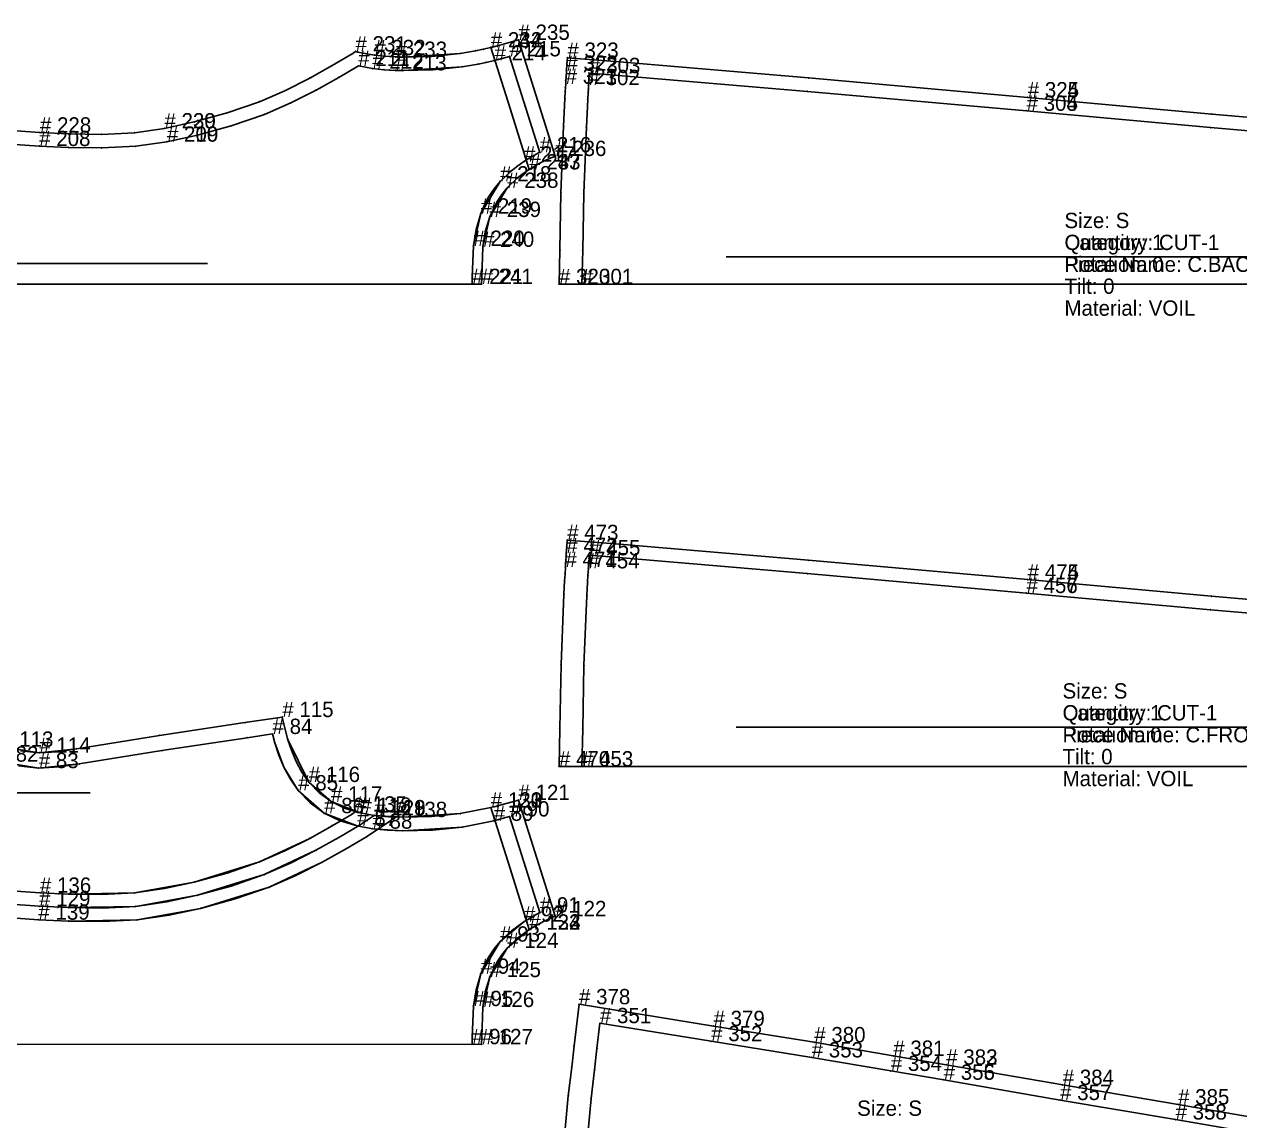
# Model space of a CAD drawing. Header units: metres. Extents: x 0 to 159, y -5 to 72.
# Drawn here: x 79.35 to 119.03, y 36.38 to 72.16 of the extents above; entities that cross this region are included whole.
import ezdxf
from ezdxf.enums import TextEntityAlignment as Align

# ---------------------------------------------------------------- set-up
doc = ezdxf.new("R2010")
doc.units = ezdxf.units.M

# ---------------------------------------------------------------- blocks, each defined once
blk = doc.blocks.new('2')
at = {"layer": '1'}
blk.add_lwpolyline([(78.632, 48.58), (79.841, 48.383), (81.065, 48.514), (83.768, 48.952), (86.555, 49.37), (87.778, 49.548), (87.95, 48.843), (88.642, 47.43), (89.369, 46.789), (90.321, 46.424), (90.78, 46.342), (91.712, 46.28), (93.588, 46.397), (94.584, 46.593), (94.725, 46.628), (95.488, 46.842), (96.684, 43.05), (96.302, 42.88), (95.838, 42.611), (95.12, 42.01), (94.547, 41.06), (94.327, 40.084), (94.289, 39.097), (94.284, 38.871), (50.141, 38.867)], dxfattribs=at)
at = {"layer": '14'}
blk.add_lwpolyline([(78.514, 48.094), (79.828, 47.883), (81.149, 48.021), (83.845, 48.457), (86.627, 48.876), (87.459, 48.997), (87.528, 48.713), (87.829, 47.911), (88.298, 47.155), (89.143, 46.412), (90.223, 45.996), (90.722, 45.906), (91.705, 45.84), (93.653, 45.961), (94.68, 46.163), (94.837, 46.202), (95.197, 46.303), (96.185, 43.169), (96.16, 43.158), (95.666, 42.871), (94.888, 42.219), (94.255, 41.17), (94.016, 40.116), (93.977, 39.106), (93.972, 38.871), (50.581, 38.867)], dxfattribs=at)
at = {"layer": '2'}
for p in [(87.778, 49.548), (87.459, 48.997), (95.488, 46.842), (90.171, 46.462), (94.584, 46.593), (94.584, 46.593), (90.78, 46.342), (91.486, 46.286), (95.197, 46.303), (96.185, 43.169), (96.684, 43.05), (95.838, 42.611), (95.838, 42.611), (93.972, 38.871), (94.284, 38.871)]:
    blk.add_point(p, dxfattribs=at)
at = {"layer": '3'}
for p in [(86.555, 49.37), (83.768, 48.952), (86.627, 48.876), (87.95, 48.843), (81.065, 48.514), (83.845, 48.457), (87.528, 48.713), (79.841, 48.383), (81.149, 48.021), (79.828, 47.883), (87.829, 47.911), (88.642, 47.43), (88.298, 47.155), (89.369, 46.789), (90.321, 46.424), (94.584, 46.593), (94.725, 46.628), (89.143, 46.412), (90.054, 46.384), (90.78, 46.342), (91.712, 46.28), (93.588, 46.397), (94.68, 46.163), (94.837, 46.202), (89.404, 46.001), (90.223, 45.996), (90.288, 46.012), (90.523, 45.64), (90.722, 45.906), (91.705, 45.84), (93.653, 45.961), (88.672, 45.591), (89.623, 45.619), (89.842, 45.238), (88.874, 45.2), (87.03, 44.819), (89.075, 44.808), (84.901, 44.161), (87.189, 44.408), (79.865, 43.814), (80.806, 43.771), (82.952, 43.809), (85.005, 43.733), (87.349, 43.996), (79.84, 43.375), (80.799, 43.331), (82.995, 43.369), (85.11, 43.305), (79.814, 42.935), (80.793, 42.89), (83.038, 42.93), (95.666, 42.871), (96.302, 42.88), (95.838, 42.611), (94.888, 42.219), (95.12, 42.01), (94.255, 41.17), (94.547, 41.06), (94.016, 40.116), (94.327, 40.084), (93.977, 39.106), (94.289, 39.097)]:
    blk.add_point(p, dxfattribs=at)
at = {"layer": '7'}
blk.add_line((59.21, 47.075), (81.508, 47.075), dxfattribs=at)
at = {"layer": '8'}
for points in [[(90.171, 46.462), (90.054, 46.384), (89.404, 46.001), (88.672, 45.591), (87.03, 44.819), (84.901, 44.161), (82.952, 43.809), (80.806, 43.771), (79.865, 43.814), (77.686, 43.967), (72.446, 44.419), (66.44, 44.964), (59.283, 45.598), (53.112, 46.12), (50.411, 46.33)], [(94.584, 46.593), (95.211, 44.602), (95.838, 42.611)], [(94.584, 46.593), (95.211, 44.602), (95.838, 42.611)], [(91.486, 46.286), (90.523, 45.64), (89.842, 45.238), (89.075, 44.808), (87.349, 43.996), (85.11, 43.305), (83.038, 42.93), (80.793, 42.89), (79.814, 42.935), (77.617, 43.089), (72.368, 43.543), (66.362, 44.087), (59.207, 44.722), (53.041, 45.243), (50.356, 45.452)], [(90.78, 46.342), (90.288, 46.012), (89.623, 45.619), (88.874, 45.2), (87.189, 44.408), (85.005, 43.733), (82.995, 43.369), (80.799, 43.331), (79.84, 43.375), (77.674, 43.527), (72.485, 43.976), (66.542, 44.517), (59.461, 45.146), (53.358, 45.663), (50.382, 45.895)]]:
    blk.add_lwpolyline(points, dxfattribs=at)
at = {"layer": '84'}
blk.add_lwpolyline([(79.234, 48.449), (79.841, 48.383), (80.453, 48.419), (81.065, 48.514), (83.768, 48.952), (86.555, 49.37), (87.778, 49.548), (87.95, 48.843), (88.073, 48.466), (88.227, 48.101), (88.415, 47.753), (88.642, 47.43), (88.977, 47.077), (89.369, 46.789), (89.83, 46.57), (90.321, 46.424), (90.78, 46.342), (91.245, 46.297), (91.712, 46.28), (92.653, 46.3), (93.588, 46.397), (94.584, 46.593), (94.725, 46.628), (95.488, 46.842), (96.684, 43.05), (96.302, 42.88), (95.838, 42.611), (95.459, 42.333), (95.12, 42.01), (94.944, 41.794), (94.79, 41.562), (94.547, 41.06), (94.405, 40.579), (94.327, 40.084), (94.289, 39.097), (94.284, 38.871), (50.141, 38.867)], dxfattribs=at)
at = {"layer": '85'}
for points in [[(90.171, 46.462), (90.054, 46.384), (89.404, 46.001), (88.672, 45.591), (87.863, 45.18), (87.03, 44.819), (85.977, 44.455), (84.901, 44.161), (83.931, 43.95), (82.952, 43.809), (81.88, 43.754), (80.806, 43.771), (79.865, 43.814), (77.686, 43.967), (72.446, 44.419), (66.44, 44.964), (59.283, 45.598), (53.112, 46.12), (50.411, 46.33)], [(94.584, 46.593), (95.211, 44.602), (95.838, 42.611)], [(94.584, 46.593), (95.211, 44.602), (95.838, 42.611)], [(91.486, 46.286), (90.523, 45.64), (89.842, 45.238), (89.075, 44.808), (88.224, 44.376), (87.349, 43.996), (86.242, 43.613), (85.11, 43.305), (84.079, 43.081), (83.038, 42.93), (81.917, 42.873), (80.793, 42.89), (79.814, 42.935), (77.617, 43.089), (72.368, 43.543), (66.362, 44.087), (59.207, 44.722), (53.041, 45.243), (50.356, 45.452)], [(90.78, 46.342), (90.288, 46.012), (89.623, 45.619), (88.874, 45.2), (88.043, 44.778), (87.189, 44.408), (86.11, 44.034), (85.005, 43.733), (84.005, 43.516), (82.995, 43.369), (81.899, 43.313), (80.799, 43.331), (79.84, 43.375), (77.674, 43.527), (72.485, 43.976), (66.542, 44.517), (59.461, 45.146), (53.358, 45.663), (50.382, 45.895)]]:
    blk.add_lwpolyline(points, dxfattribs=at)
at = {"layer": '87'}
blk.add_lwpolyline([(79.169, 47.954), (79.828, 47.883), (80.489, 47.921), (81.149, 48.021), (83.845, 48.457), (86.627, 48.876), (87.459, 48.997), (87.528, 48.713), (87.66, 48.306), (87.829, 47.911), (88.043, 47.52), (88.298, 47.155), (88.688, 46.746), (89.143, 46.412), (89.666, 46.162), (90.223, 45.996), (90.722, 45.906), (91.212, 45.859), (91.705, 45.84), (92.682, 45.861), (93.653, 45.961), (94.68, 46.163), (94.837, 46.202), (95.197, 46.303), (96.185, 43.169), (96.16, 43.158), (95.666, 42.871), (95.254, 42.572), (94.888, 42.219), (94.694, 41.98), (94.524, 41.724), (94.377, 41.453), (94.255, 41.17), (94.101, 40.651), (94.016, 40.116), (93.977, 39.106), (93.972, 38.871), (50.581, 38.867)], dxfattribs=at)
at = {"layer": '1'}
for s, p in [('# 115', (87.778, 49.548)), ('# 113', (78.632, 48.58)), ('# 114', (79.841, 48.383)), ('# 116', (88.642, 47.43)), ('# 117', (89.369, 46.789)), ('# 121', (95.488, 46.842)), ('# 118', (90.321, 46.424)), ('# 119', (90.78, 46.342)), ('# 120', (94.584, 46.593)), ('# 122', (96.684, 43.05)), ('# 123', (95.838, 42.611)), ('# 124', (95.12, 42.01)), ('# 125', (94.547, 41.06)), ('# 126', (94.327, 40.084)), ('# 127', (94.284, 38.871))]:
    blk.add_text(s, height=0.5, dxfattribs=at).set_placement(p)
at = {"layer": '1', "flags": 2}
for p, p2 in [((64.534, 52.339), (64.534, 52.339)), ((75.241, 49.508), (75.241, 49.508)), ((50.382, 45.895), (50.382, 45.895))]:
    blk.add_attdef('Dependency', text='', height=10, dxfattribs=at).set_placement(p, p2, align=Align.ALIGNED)
at = {"layer": '14'}
for s, p in [('# 84', (87.459, 48.997)), ('# 82', (78.514, 48.094)), ('# 83', (79.828, 47.883)), ('# 85', (88.298, 47.155)), ('# 86', (89.143, 46.412)), ('# 87', (90.223, 45.996)), ('# 89', (94.68, 46.163)), ('# 90', (95.197, 46.303)), ('# 88', (90.722, 45.906)), ('# 91', (96.185, 43.169)), ('# 92', (95.666, 42.871)), ('# 93', (94.888, 42.219)), ('# 94', (94.255, 41.17)), ('# 95', (94.016, 40.116)), ('# 96', (93.972, 38.871))]:
    blk.add_text(s, height=0.5, dxfattribs=at).set_placement(p)
at = {"layer": '14', "flags": 2}
for p, p2 in [((64.409, 51.855), (64.409, 51.855)), ((75.105, 49.027), (75.105, 49.027)), ((50.821, 45.867), (50.821, 45.867))]:
    blk.add_attdef('Dependency', text='', height=10, dxfattribs=at).set_placement(p, p2, align=Align.ALIGNED)
at = {"layer": '8'}
for s, p in [('# 135', (90.171, 46.462)), ('# 128', (90.78, 46.342)), ('# 131', (94.584, 46.593)), ('# 133', (94.584, 46.593)), ('# 138', (91.486, 46.286)), ('# 136', (79.865, 43.814)), ('# 129', (79.84, 43.375)), ('# 139', (79.814, 42.935)), ('# 132', (95.838, 42.611)), ('# 134', (95.838, 42.611))]:
    blk.add_text(s, height=0.5, dxfattribs=at).set_placement(p)
blk = doc.blocks.new('4')
at = {"layer": '1'}
blk.add_lwpolyline([(77.686, 68.779), (79.865, 68.626), (80.806, 68.583), (81.88, 68.566), (82.952, 68.621), (83.931, 68.763), (84.901, 68.974), (85.977, 69.267), (87.03, 69.632), (87.863, 69.992), (88.672, 70.404), (89.404, 70.813), (90.054, 71.197), (90.111, 71.235), (90.168, 71.274), (90.244, 71.255), (90.78, 71.155), (91.131, 71.118), (91.307, 71.106), (91.483, 71.097), (91.544, 71.095), (91.597, 71.094), (91.712, 71.092), (93.588, 71.209), (94.088, 71.296), (94.337, 71.348), (94.584, 71.405), (94.62, 71.414), (94.655, 71.422), (94.725, 71.44), (95.488, 71.654), (96.684, 67.862), (96.302, 67.692), (96.066, 67.565), (95.951, 67.495), (95.838, 67.423), (95.645, 67.288), (95.459, 67.145), (95.12, 66.823), (94.547, 65.872), (94.327, 64.897), (94.289, 63.91), (94.284, 63.684), (50.141, 63.68)], dxfattribs=at)
at = {"layer": '14'}
blk.add_lwpolyline([(77.651, 68.341), (79.841, 68.187), (80.79, 68.143), (81.885, 68.126), (82.995, 68.183), (84.012, 68.33), (85.005, 68.546), (86.106, 68.846), (87.191, 69.222), (88.051, 69.594), (88.882, 70.017), (89.619, 70.43), (90.26, 70.805), (90.717, 70.719), (91.093, 70.679), (91.281, 70.667), (91.465, 70.657), (91.533, 70.655), (91.588, 70.654), (91.722, 70.652), (93.652, 70.774), (94.172, 70.863), (94.432, 70.919), (94.706, 70.982), (94.838, 71.015), (95.197, 71.115), (96.185, 67.982), (96.165, 67.973), (95.911, 67.836), (95.786, 67.76), (95.664, 67.682), (95.461, 67.54), (95.256, 67.383), (94.887, 67.031), (94.256, 65.982), (94.016, 64.928), (93.977, 63.919), (93.972, 63.684), (50.581, 63.68)], dxfattribs=at)
at = {"layer": '2'}
for p in [(95.488, 71.654), (90.168, 71.274), (91.483, 71.097), (94.584, 71.405), (94.584, 71.405), (95.197, 71.115), (90.26, 70.805), (91.465, 70.657), (94.706, 70.982), (96.185, 67.982), (96.684, 67.862), (95.664, 67.682), (95.838, 67.423), (95.838, 67.423), (93.972, 63.684), (94.284, 63.684)]:
    blk.add_point(p, dxfattribs=at)
at = {"layer": '3'}
for p in [(94.655, 71.422), (94.725, 71.44), (90.054, 71.197), (90.111, 71.235), (90.244, 71.255), (90.78, 71.155), (91.131, 71.118), (91.307, 71.106), (91.544, 71.095), (91.597, 71.094), (91.712, 71.092), (93.588, 71.209), (94.088, 71.296), (94.337, 71.348), (94.62, 71.414), (89.404, 70.813), (90.717, 70.719), (91.093, 70.679), (91.281, 70.667), (91.533, 70.655), (91.588, 70.654), (91.722, 70.652), (93.652, 70.774), (94.172, 70.863), (94.432, 70.919), (94.838, 71.015), (88.672, 70.404), (89.619, 70.43), (87.863, 69.992), (88.882, 70.017), (87.03, 69.632), (88.051, 69.594), (85.977, 69.267), (87.191, 69.222), (83.931, 68.763), (84.901, 68.974), (86.106, 68.846), (79.865, 68.626), (80.806, 68.583), (81.88, 68.566), (82.952, 68.621), (84.012, 68.33), (85.005, 68.546), (79.841, 68.187), (80.79, 68.143), (81.885, 68.126), (82.995, 68.183), (95.461, 67.54), (95.786, 67.76), (95.911, 67.836), (95.951, 67.495), (96.066, 67.565), (96.302, 67.692), (95.256, 67.383), (95.459, 67.145), (95.645, 67.288), (94.887, 67.031), (95.12, 66.823), (94.256, 65.982), (94.547, 65.872), (94.016, 64.928), (94.327, 64.897), (93.977, 63.919), (94.289, 63.91)]:
    blk.add_point(p, dxfattribs=at)
at = {"layer": '6'}
blk.add_line((50.141, 63.68), (94.284, 63.684), dxfattribs=at)
at = {"layer": '7'}
blk.add_line((57.54, 64.352), (85.334, 64.352), dxfattribs=at)
at = {"layer": '8'}
blk.add_lwpolyline([(94.584, 71.405), (95.211, 69.414), (95.838, 67.423)], dxfattribs=at)
at = {"layer": '80'}
for p in [(83.931, 68.763, 0.188), (84.012, 68.33, 0.188)]:
    blk.add_point(p, dxfattribs=at)
at = {"layer": '84'}
blk.add_lwpolyline([(77.686, 68.779), (79.865, 68.626), (80.806, 68.583), (81.88, 68.566), (82.952, 68.621), (83.931, 68.763), (84.901, 68.974), (85.977, 69.267), (87.03, 69.632), (87.863, 69.992), (88.672, 70.404), (89.404, 70.813), (90.054, 71.197), (90.111, 71.235), (90.168, 71.274), (90.244, 71.255), (90.78, 71.155), (91.131, 71.118), (91.307, 71.106), (91.483, 71.097), (91.544, 71.095), (91.597, 71.094), (91.712, 71.092), (92.652, 71.113), (93.588, 71.209), (94.088, 71.296), (94.337, 71.348), (94.584, 71.405), (94.62, 71.414), (94.655, 71.422), (94.725, 71.44), (95.488, 71.654), (96.684, 67.862), (96.302, 67.692), (96.066, 67.565), (95.951, 67.495), (95.838, 67.423), (95.645, 67.288), (95.459, 67.145), (95.12, 66.823), (94.945, 66.607), (94.79, 66.374), (94.547, 65.872), (94.405, 65.391), (94.327, 64.897), (94.289, 63.91), (94.284, 63.684)], dxfattribs=at)
at = {"layer": '85'}
blk.add_lwpolyline([(94.584, 71.405), (95.211, 69.414), (95.838, 67.423)], dxfattribs=at)
at = {"layer": '87'}
blk.add_lwpolyline([(77.651, 68.341), (79.841, 68.187), (80.79, 68.143), (81.885, 68.126), (82.995, 68.183), (84.012, 68.33), (85.005, 68.546), (86.106, 68.846), (87.191, 69.222), (88.051, 69.594), (88.882, 70.017), (89.619, 70.43), (90.26, 70.805), (90.717, 70.719), (91.093, 70.679), (91.281, 70.667), (91.465, 70.657), (91.533, 70.655), (91.588, 70.654), (91.722, 70.652), (92.689, 70.674), (93.652, 70.774), (94.172, 70.863), (94.432, 70.919), (94.706, 70.982), (94.838, 71.015), (95.197, 71.115), (96.185, 67.982), (96.165, 67.973), (95.911, 67.836), (95.786, 67.76), (95.664, 67.682), (95.461, 67.54), (95.256, 67.383), (94.887, 67.031), (94.694, 66.792), (94.524, 66.536), (94.377, 66.265), (94.256, 65.982), (94.101, 65.463), (94.016, 64.928), (93.977, 63.919), (93.972, 63.684)], dxfattribs=at)
at = {"layer": '1'}
for s, p in [('# 234', (94.584, 71.405)), ('# 235', (95.488, 71.654)), ('# 231', (90.168, 71.274)), ('# 232', (90.78, 71.155)), ('# 233', (91.483, 71.097)), ('# 228', (79.865, 68.626)), ('# 229', (83.931, 68.763)), ('# 236', (96.684, 67.862)), ('# 237', (95.838, 67.423)), ('# 238', (95.12, 66.823)), ('# 239', (94.547, 65.872)), ('# 240', (94.327, 64.897)), ('# 241', (94.284, 63.684))]:
    blk.add_text(s, height=0.5, dxfattribs=at).set_placement(p)
at = {"layer": '1', "flags": 2}
for p, p2 in [((66.44, 69.776), (66.44, 69.776)), ((83.931, 68.763), (83.931, 68.763))]:
    blk.add_attdef('Dependency', text='', height=10, dxfattribs=at).set_placement(p, p2, align=Align.ALIGNED)
at = {"layer": '14'}
for s, p in [('# 214', (94.706, 70.982)), ('# 215', (95.197, 71.115)), ('# 211', (90.26, 70.805)), ('# 212', (90.717, 70.719)), ('# 213', (91.465, 70.657)), ('# 208', (79.841, 68.187)), ('# 209', (84.012, 68.33)), ('# 216', (96.185, 67.982)), ('# 217', (95.664, 67.682)), ('# 218', (94.887, 67.031)), ('# 219', (94.256, 65.982)), ('# 220', (94.016, 64.928)), ('# 221', (93.972, 63.684))]:
    blk.add_text(s, height=0.5, dxfattribs=at).set_placement(p)
at = {"layer": '14', "flags": 2}
for p, p2 in [((66.401, 69.338), (66.401, 69.338)), ((84.012, 68.33), (84.012, 68.33))]:
    blk.add_attdef('Dependency', text='', height=10, dxfattribs=at).set_placement(p, p2, align=Align.ALIGNED)
at = {"layer": '8'}
for s, p in [('# 242', (94.584, 71.405)), ('# 243', (95.838, 67.423))]:
    blk.add_text(s, height=0.5, dxfattribs=at).set_placement(p)
at = {"layer": '80'}
for s, p in [('# 230', (83.931, 68.763)), ('# 210', (84.012, 68.33))]:
    blk.add_text(s, height=0.5, dxfattribs=at).set_placement(p)
blk = doc.blocks.new('6')
at = {"layer": '1'}
for points in [[(96.81, 63.682), (96.838, 64.799), (96.87, 66.664), (96.957, 68.836), (97.002, 69.743), (97.014, 69.974), (97.021, 70.093), (97.028, 70.218), (97.033, 70.322), (97.04, 70.429), (97.053, 70.646), (97.066, 70.856), (97.085, 71.068), (98.787, 70.932), (104.957, 70.411), (112.114, 69.776), (118.12, 69.232), (123.36, 68.779)], [(139.959, 63.684), (96.81, 63.682)]]:
    blk.add_lwpolyline(points, dxfattribs=at)
at = {"layer": '14'}
for points in [[(97.56, 63.682), (97.587, 64.784), (97.619, 66.645), (97.706, 68.8), (97.751, 69.704), (97.763, 69.933), (97.77, 70.052), (97.776, 70.177), (97.782, 70.279), (97.788, 70.385), (97.794, 70.57), (98.751, 70.494), (104.919, 69.973), (112.075, 69.338), (118.081, 68.793), (123.325, 68.341)], [(139.647, 63.684), (97.56, 63.682)]]:
    blk.add_lwpolyline(points, dxfattribs=at)
at = {"layer": '2'}
for p in [(97.085, 71.068), (97.794, 70.57), (97.028, 70.218), (97.776, 70.177), (96.81, 63.682), (97.56, 63.682)]:
    blk.add_point(p, dxfattribs=at)
at = {"layer": '3'}
for p in [(97.053, 70.646), (97.066, 70.856), (98.787, 70.932), (97.033, 70.322), (97.04, 70.429), (97.782, 70.279), (97.788, 70.385), (98.751, 70.494), (104.957, 70.411), (97.014, 69.974), (97.021, 70.093), (97.763, 69.933), (97.77, 70.052), (104.919, 69.973), (97.002, 69.743), (97.751, 69.704), (112.114, 69.776), (112.075, 69.338), (118.12, 69.232), (96.957, 68.836), (97.706, 68.8), (118.081, 68.793), (96.87, 66.664), (97.619, 66.645), (96.838, 64.799), (97.587, 64.784)]:
    blk.add_point(p, dxfattribs=at)
at = {"layer": '6'}
blk.add_line((96.81, 63.682), (139.959, 63.684), dxfattribs=at)
at = {"layer": '7'}
blk.add_line((102.265, 64.574), (130.058, 64.574), dxfattribs=at)
at = {"layer": '80'}
for p in [(112.114, 69.776, 0.188), (112.075, 69.338, 0.188)]:
    blk.add_point(p, dxfattribs=at)
at = {"layer": '84'}
blk.add_lwpolyline([(96.81, 63.682), (96.838, 64.799), (96.87, 66.664), (96.957, 68.836), (97.002, 69.743), (97.014, 69.974), (97.021, 70.093), (97.028, 70.218), (97.033, 70.322), (97.04, 70.429), (97.053, 70.646), (97.066, 70.856), (97.085, 71.068), (98.787, 70.932), (104.957, 70.411), (112.114, 69.776), (118.12, 69.232), (123.36, 68.779)], dxfattribs=at)
at = {"layer": '87'}
blk.add_lwpolyline([(97.56, 63.682), (97.587, 64.784), (97.619, 66.645), (97.706, 68.8), (97.751, 69.704), (97.763, 69.933), (97.77, 70.052), (97.776, 70.177), (97.782, 70.279), (97.788, 70.385), (97.794, 70.57), (98.751, 70.494), (104.919, 69.973), (112.075, 69.338), (118.081, 68.793), (123.325, 68.341)], dxfattribs=at)
at = {"layer": '1'}
for s, p in [('# 323', (97.085, 71.068)), ('# 322', (97.053, 70.646)), ('# 321', (97.028, 70.218)), ('# 324', (112.114, 69.776)), ('Size: S', (113.311, 65.509)), ('Quantity: 1', (113.311, 64.794)), ('Category: CUT-1', (113.311, 64.794)), ('Piece Name: C.BACK_1', (113.311, 64.079)), ('Rotation: 0', (113.311, 64.079)), ('# 320', (96.81, 63.682)), ('Tilt: 0', (113.311, 63.364)), ('Material: VOIL', (113.311, 62.649))]:
    blk.add_text(s, height=0.5, dxfattribs=at).set_placement(p)
at = {"layer": '1', "flags": 2}
for p, p2 in [((112.114, 69.776), (112.114, 69.776)), ((129.606, 68.763), (129.606, 68.763))]:
    blk.add_attdef('Dependency', text='', height=10, dxfattribs=at).set_placement(p, p2, align=Align.ALIGNED)
at = {"layer": '14'}
for s, p in [('# 303', (97.794, 70.57)), ('# 302', (97.776, 70.177)), ('# 304', (112.075, 69.338)), ('# 301', (97.56, 63.682))]:
    blk.add_text(s, height=0.5, dxfattribs=at).set_placement(p)
at = {"layer": '14', "flags": 2}
for p, p2 in [((112.075, 69.338), (112.075, 69.338)), ((129.686, 68.33), (129.686, 68.33))]:
    blk.add_attdef('Dependency', text='', height=10, dxfattribs=at).set_placement(p, p2, align=Align.ALIGNED)
at = {"layer": '80'}
for s, p in [('# 325', (112.114, 69.776)), ('# 305', (112.075, 69.338))]:
    blk.add_text(s, height=0.5, dxfattribs=at).set_placement(p)
blk = doc.blocks.new('7')
at = {"layer": '1'}
blk.add_lwpolyline([(96.928, 35.162), (97.113, 37.189), (97.225, 38.123), (97.302, 38.815), (97.464, 40.175), (101.856, 39.464), (105.144, 38.933), (107.724, 38.491), (109.452, 38.203), (113.255, 37.54), (117.021, 36.905), (119.484, 36.478)], dxfattribs=at)
at = {"layer": '14'}
blk.add_lwpolyline([(123.203, 30.073), (117.94, 30.068), (111.908, 30.089), (104.724, 30.098), (98.534, 30.081), (97.584, 30.074), (97.578, 30.105), (97.572, 30.367), (97.57, 30.525), (97.567, 30.682), (97.564, 30.884), (97.56, 31.663), (97.676, 35.111), (97.858, 37.102), (97.97, 38.037), (98.048, 38.729), (98.146, 39.558), (101.777, 38.97), (105.061, 38.44), (107.641, 37.998), (109.369, 37.71), (113.169, 37.047), (116.938, 36.412), (119.395, 35.986)], dxfattribs=at)
at = {"layer": '2'}
for p in [(97.464, 40.175), (98.146, 39.558)]:
    blk.add_point(p, dxfattribs=at)
at = {"layer": '3'}
for p in [(101.856, 39.464), (101.777, 38.97), (105.144, 38.933), (97.302, 38.815), (98.048, 38.729), (107.724, 38.491), (97.225, 38.123), (105.061, 38.44), (109.452, 38.203), (97.97, 38.037), (107.641, 37.998), (109.369, 37.71), (113.255, 37.54), (97.113, 37.189), (97.858, 37.102), (113.169, 37.047), (117.021, 36.905), (116.938, 36.412)]:
    blk.add_point(p, dxfattribs=at)
at = {"layer": '80'}
for p in [(109.452, 38.203, 0.188), (109.369, 37.71, 0.188)]:
    blk.add_point(p, dxfattribs=at)
at = {"layer": '84'}
blk.add_lwpolyline([(96.928, 35.162), (97.113, 37.189), (97.225, 38.123), (97.302, 38.815), (97.464, 40.175), (101.856, 39.464), (105.144, 38.933), (107.724, 38.491), (109.452, 38.203), (113.255, 37.54), (117.021, 36.905), (119.484, 36.478)], dxfattribs=at)
at = {"layer": '87'}
blk.add_lwpolyline([(97.676, 35.111), (97.858, 37.102), (97.97, 38.037), (98.048, 38.729), (98.146, 39.558), (101.777, 38.97), (105.061, 38.44), (107.641, 37.998), (109.369, 37.71), (113.169, 37.047), (116.938, 36.412), (119.395, 35.986)], dxfattribs=at)
at = {"layer": '1'}
for s, p in [('# 378', (97.464, 40.175)), ('# 379', (101.856, 39.464)), ('# 380', (105.144, 38.933)), ('# 381', (107.724, 38.491)), ('# 382', (109.452, 38.203)), ('# 384', (113.255, 37.54)), ('# 385', (117.021, 36.905)), ('Size: S', (106.543, 36.534))]:
    blk.add_text(s, height=0.5, dxfattribs=at).set_placement(p)
at = {"layer": '1', "flags": 2}
for p, p2 in [((109.452, 38.203), (109.452, 38.203)), ((120.375, 36.312), (120.375, 36.312)), ((129.645, 30.186), (129.645, 30.186)), ((125.409, 29.671), (111.907, 29.649))]:
    blk.add_attdef('Dependency', text='', height=10, dxfattribs=at).set_placement(p, p2, align=Align.ALIGNED)
at = {"layer": '14'}
for s, p in [('# 351', (98.146, 39.558)), ('# 352', (101.777, 38.97)), ('# 353', (105.061, 38.44)), ('# 354', (107.641, 37.998)), ('# 355', (109.369, 37.71)), ('# 357', (113.169, 37.047)), ('# 358', (116.938, 36.412))]:
    blk.add_text(s, height=0.5, dxfattribs=at).set_placement(p)
at = {"layer": '14', "flags": 2}
for p, p2 in [((109.369, 37.71), (109.369, 37.71)), ((120.281, 35.821), (120.281, 35.821)), ((129.527, 30.61), (129.527, 30.61)), ((111.908, 30.089), (111.908, 30.089))]:
    blk.add_attdef('Dependency', text='', height=10, dxfattribs=at).set_placement(p, p2, align=Align.ALIGNED)
at = {"layer": '80'}
for s, p in [('# 383', (109.452, 38.203)), ('# 356', (109.369, 37.71))]:
    blk.add_text(s, height=0.5, dxfattribs=at).set_placement(p)
blk = doc.blocks.new('9')
at = {"layer": '1'}
for points in [[(96.81, 47.937), (96.835, 49.171), (96.876, 51.261), (96.969, 53.545), (96.994, 53.996), (97.007, 54.219), (97.02, 54.449), (97.027, 54.561), (97.035, 54.674), (97.041, 54.78), (97.045, 54.831), (97.049, 54.9), (97.063, 55.113), (97.078, 55.327), (98.783, 55.192), (104.953, 54.67), (112.11, 54.036), (118.116, 53.491), (123.356, 53.039)], [(136.986, 47.944), (96.81, 47.937)]]:
    blk.add_lwpolyline(points, dxfattribs=at)
at = {"layer": '14'}
for points in [[(97.56, 47.937), (97.585, 49.157), (97.626, 51.24), (97.719, 53.51), (97.743, 53.954), (97.756, 54.175), (97.769, 54.403), (97.776, 54.514), (97.783, 54.626), (97.79, 54.733), (97.793, 54.783), (97.794, 54.829), (98.748, 54.753), (104.915, 54.232), (112.071, 53.598), (118.077, 53.053), (123.321, 52.6)], [(136.673, 47.944), (97.56, 47.937)]]:
    blk.add_lwpolyline(points, dxfattribs=at)
at = {"layer": '2'}
for p in [(97.078, 55.327), (97.049, 54.9), (97.794, 54.829), (97.02, 54.449), (97.769, 54.403), (96.81, 47.937), (97.56, 47.937)]:
    blk.add_point(p, dxfattribs=at)
at = {"layer": '3'}
for p in [(98.783, 55.192), (97.041, 54.78), (97.045, 54.831), (97.063, 55.113), (97.793, 54.783), (97.027, 54.561), (97.035, 54.674), (97.776, 54.514), (97.783, 54.626), (97.79, 54.733), (98.748, 54.753), (104.953, 54.67), (96.994, 53.996), (97.007, 54.219), (97.756, 54.175), (104.915, 54.232), (112.11, 54.036), (97.743, 53.954), (112.071, 53.598), (96.969, 53.545), (97.719, 53.51), (118.116, 53.491), (118.077, 53.053), (96.876, 51.261), (97.626, 51.24), (96.835, 49.171), (97.585, 49.157)]:
    blk.add_point(p, dxfattribs=at)
at = {"layer": '6'}
blk.add_line((96.81, 47.937), (136.986, 47.944), dxfattribs=at)
at = {"layer": '7'}
blk.add_line((102.591, 49.219), (129.305, 49.219), dxfattribs=at)
at = {"layer": '80'}
for p in [(112.11, 54.036, 0.188), (112.071, 53.598, 0.188)]:
    blk.add_point(p, dxfattribs=at)
at = {"layer": '84'}
blk.add_lwpolyline([(96.81, 47.937), (96.835, 49.171), (96.876, 51.261), (96.969, 53.545), (96.994, 53.996), (97.007, 54.219), (97.02, 54.449), (97.027, 54.561), (97.035, 54.674), (97.041, 54.78), (97.045, 54.831), (97.049, 54.9), (97.063, 55.113), (97.078, 55.327), (98.783, 55.192), (104.953, 54.67), (112.11, 54.036), (118.116, 53.491), (123.356, 53.039)], dxfattribs=at)
at = {"layer": '87'}
blk.add_lwpolyline([(97.56, 47.937), (97.585, 49.157), (97.626, 51.24), (97.719, 53.51), (97.743, 53.954), (97.756, 54.175), (97.769, 54.403), (97.776, 54.514), (97.783, 54.626), (97.79, 54.733), (97.793, 54.783), (97.794, 54.829), (98.748, 54.753), (104.915, 54.232), (112.071, 53.598), (118.077, 53.053), (123.321, 52.6)], dxfattribs=at)
at = {"layer": '1'}
for s, p in [('# 473', (97.078, 55.327)), ('# 472', (97.049, 54.9)), ('# 471', (97.02, 54.449)), ('# 474', (112.11, 54.036)), ('Size: S', (113.248, 50.154)), ('Quantity: 1', (113.248, 49.439)), ('Category: CUT-1', (113.248, 49.439)), ('Piece Name: C.FRONT', (113.248, 48.724)), ('Rotation: 0', (113.248, 48.724)), ('# 470', (96.81, 47.937)), ('Tilt: 0', (113.248, 48.009)), ('Material: VOIL', (113.248, 47.294))]:
    blk.add_text(s, height=0.5, dxfattribs=at).set_placement(p)
at = {"layer": '1', "flags": 2}
for p, p2 in [((112.11, 54.036), (112.11, 54.036)), ((129.593, 53.019), (129.593, 53.019))]:
    blk.add_attdef('Dependency', text='', height=10, dxfattribs=at).set_placement(p, p2, align=Align.ALIGNED)
at = {"layer": '14'}
for s, p in [('# 455', (97.794, 54.829)), ('# 454', (97.769, 54.403)), ('# 456', (112.071, 53.598)), ('# 453', (97.56, 47.937))]:
    blk.add_text(s, height=0.5, dxfattribs=at).set_placement(p)
at = {"layer": '14', "flags": 2}
for p, p2 in [((112.071, 53.598), (112.071, 53.598)), ((129.673, 52.587), (129.673, 52.587))]:
    blk.add_attdef('Dependency', text='', height=10, dxfattribs=at).set_placement(p, p2, align=Align.ALIGNED)
at = {"layer": '80'}
for s, p in [('# 475', (112.11, 54.036)), ('# 457', (112.071, 53.598))]:
    blk.add_text(s, height=0.5, dxfattribs=at).set_placement(p)

msp = doc.modelspace()

# ---------------------------------------------------------------- block references
at = {"layer": '1'}
for name in ['4', '6', '2', '9', '7']:
    msp.add_blockref(name, (0, 0), dxfattribs=at)

doc.saveas('drawing.dxf')
